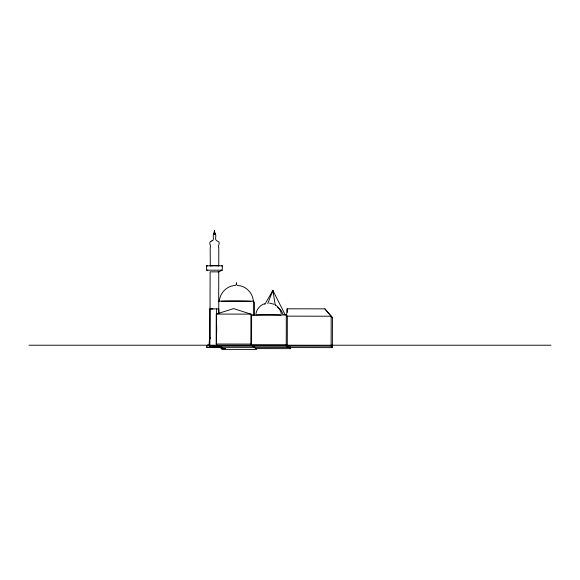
<?xml version="1.0" encoding="UTF-8"?>
<svg xmlns="http://www.w3.org/2000/svg" width="580" height="580" viewBox="0 0 580 580"><rect width="100%" height="100%" fill="white"/><g stroke="black" fill="none" stroke-linecap="round" stroke-linejoin="round"><path stroke-width="0.87" d="M206.647 347.108L221.792 347.13L222.198 347.608L207.053 347.587L206.647 347.108L206.944 345.673M209.583 344.505L209.677 338.829M211.113 346.231L209.822 346.195L209.902 308.908L218.87 308.894L218.863 313.338M209.975 338.735L210.119 271.846L218.754 271.861L222.162 270.207L222.387 265.836L214.245 265.589M210.308 265.85L210.17 248.073C211.729 245.608 207.321 241.947 211.968 240.888M218.239 265.894L218.762 265.829L218.805 248.088C217.304 245.572 221.661 241.824 216.876 240.823C213.708 239.874 217.746 233.841 214.491 234.291C211.345 233.972 215.361 240.214 211.903 240.91M218.653 346.079L219.697 347.304L289.348 347.406L288.303 346.173L217.928 346.071L216.188 344.027L216.253 314.077L233.602 308.611L250.93 314.128L252.09 315.491M209.822 346.195L216.521 346.18L216.601 308.894M218.689 301.687L218.754 271.861L218.225 271.918M218.725 313.729L218.754 301.15L253.431 301.201L254.475 302.426L254.446 315.52M252.605 346.122L250.864 344.078L250.93 314.128L216.253 314.077M253.395 315.578L253.431 301.201M286.237 344.933L286.302 314.983L251.626 314.933L251.561 344.89L286.237 344.933L287.281 346.166L287.346 316.216L286.302 314.983M253.329 346.13L255.541 348.587L290.21 348.638L290.217 346.876M331.129 346.166L331.195 316.216L324.865 308.857L287.144 308.806L286.498 316.151L331.195 316.216L332.449 317.688L332.383 347.637L287.687 347.572L286.433 346.101L331.129 346.166L332.383 347.637M219.378 301.52C219.61 293.168 226.823 285.86 235.146 285.454C236.075 285.164 236.77 283.83 236.393 282.764C235.763 284.744 237.814 286.063 239.562 285.701C247.102 286.991 253.112 293.922 253.329 301.564M255.947 313.715C256.708 309.096 260.181 305.094 264.639 303.695M267.721 303.76L272.875 290.435L285.324 315.07M214.288 233.957L213.527 233.929L214.542 230.601L214.506 231.79L215.513 233.929L214.803 233.957M210.257 337.582L210.105 338.401M264.821 304.384L272.875 290.435L273.651 293.001M208.111 344.389L207.756 345.665M209.518 338.415L209.112 344.389M213.527 233.929L215.47 233.921M207.85 270.309L206.712 270.186L206.509 265.814L218.762 265.829M210.134 265.821L213.222 265.698M206.712 270.186L222.162 270.207L221.226 270.324M222.387 265.836L221.422 265.952M213.527 347.058L210.518 347.13L217.66 347.159M29 345.216L551 345.216M216.188 344.027L250.864 344.078M216.521 346.18L219.117 346.564L211.12 346.231M213.542 347.043L219.291 346.767L219.624 347.166M207.676 265.937L206.509 265.814M212.976 308.988L209.902 308.908M274.086 304.268L269.497 303.072M275.442 305.007C278.523 306.921 280.698 310.177 281.293 313.751M277.682 307.298L281.097 310.409L283.178 314.534M324.865 308.857L332.449 317.688M289.166 347.406L290.21 348.638M254.859 347.362L256.599 349.399L221.923 349.349L221.335 348.66L225.511 348.667L221.161 348.457L220.182 347.304M253.627 346.13L254.671 347.355M216.681 325.873L216.666 333.594M215.84 347.246L212.86 347.239M272.875 290.435L275.312 305.479M287.144 308.806L287.39 312.337M221.437 301.267A16.98 0.507 0.1 0 1 250.835 301.31M255.787 315.252A12.84 0.384 0.1 0 1 266.619 314.889A12.84 0.384 0.1 0 1 280.923 315.187M218.268 347.275L210.323 347.26L218.522 347.565L218.268 347.275"/></g></svg>
